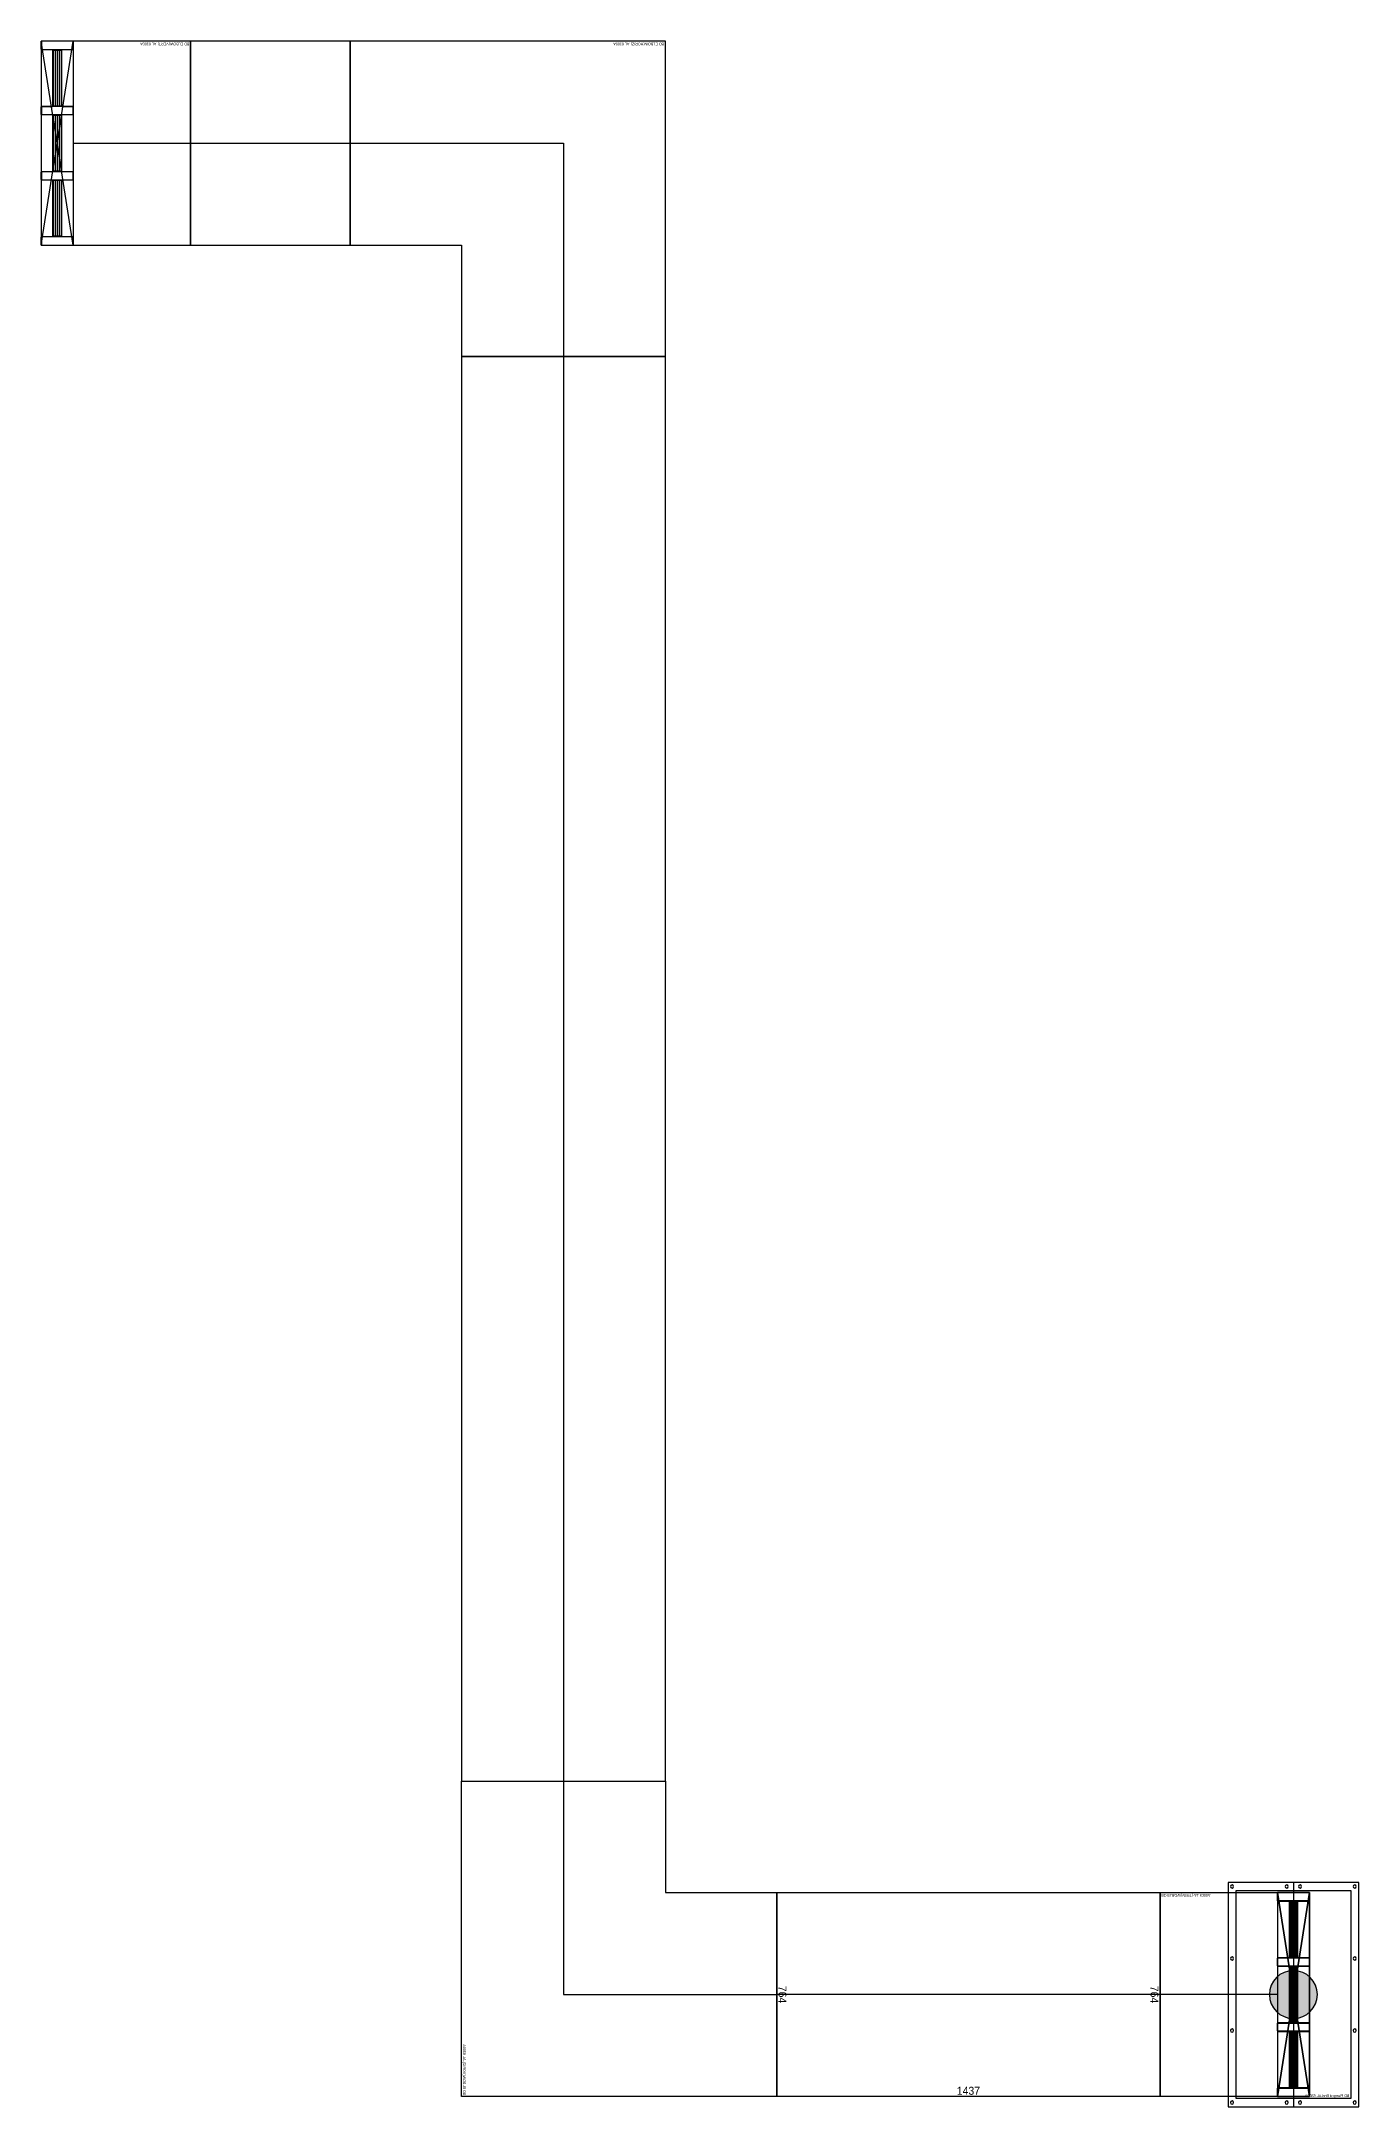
# Model space of a CAD drawing. Header units: millimetres. Extents: x 28486 to 374549, y -351975 to 868946.
# Drawn here: x 93904 to 98844, y -86157 to -78413 of the extents above; entities that cross this region are included whole.
import ezdxf
from ezdxf.enums import TextEntityAlignment as Align

# ---------------------------------------------------------------- set-up
doc = ezdxf.new("R2010")
doc.units = ezdxf.units.MM
doc.header["$LTSCALE"] = 150
doc.layers.get('Defpoints').update_dxf_attribs({"color": 150})
doc.layers.add('-----27 Bus Duct_LV_380-220V_LOAD BANK', color=7, linetype='Continuous')
doc.layers.add('-----99 Cable Schedule', color=2, linetype='Continuous')
doc.styles.add('ELEC', font='')
doc.styles.get("Standard").update_dxf_attribs({"font": ''})
doc.styles.get('ELEC').set_extended_font_data('Dotum')
doc.styles.get('Standard').set_extended_font_data('Dotum')
doc.dimstyles.new('전기통신참고용-치수', dxfattribs={"dimscale": 15, "dimtxt": 2, "dimasz": 0, "dimexe": 0, "dimexo": 0, "dimgap": 0.4, "dimtad": 4, "dimdec": 0, "dimzin": 0, "dimdsep": 46, "dimtxsty": 'Standard', "dimblk": 'NONE', "dimcen": 0, "dimse1": 1, "dimse2": 1, "dimsd1": 1, "dimsd2": 1, "dimclrd": 8, "dimclre": 8, "dimclrt": 8, "dimadec": 0, "dimazin": 0, "dimtfac": 1, "dimtdec": 0, "dimtix": 1, "dimtmove": 2, "dimatfit": 0, "dimldrblk": 'NONE', "dimfxl": 2, "dimtolj": 1, "dimtzin": 0, "dimarcsym": 0})

# ---------------------------------------------------------------- blocks, each defined once
blk = doc.blocks.new('*U7')
at = {"color": 1}
for p, q in [((340, 382), (220, -382)), ((220, 382), (340, -382))]:
    blk.add_line(p, q, dxfattribs=at)
at = {"color": 0}
blk.add_lwpolyline([(-220, -382), (220, -382), (220, 382), (-220, 382)], close=True, dxfattribs=at)
blk.add_lwpolyline([(220, -382), (340, -382), (340, 382), (220, 382)], dxfattribs=at)
at = {"color": 1}
for points in [[(220, 136, -0.4142136), (222, 138), (262.8, 138, 0.4142136), (263.8, 139), (263.8, 349, 0.4142136), (262.8, 350), (222, 350, -0.4142136), (220, 352), (220, 382, -0.4142136), (221, 381), (221, 352, 0.4142136), (222, 351), (338, 351, 0.4142136), (339, 352), (339, 381, -0.4142136), (340, 382), (340, 352, -0.4142136), (338, 350), (297.2, 350, 0.4142136), (296.2, 349), (296.2, 139, 0.4142136), (297.2, 138), (338, 138, -0.4142136), (340, 136), (340, 124, -0.4142136), (339, 125), (339, 136, 0.4142136), (338, 137), (222, 137, 0.4142136), (221, 136), (221, 125, -0.4142136), (220, 124), (220, 124), (220, 124), (220, 124)], [(264.8, 139), (264.8, 349, -0.4142136), (265.8, 350), (294.2, 350, -0.4142136), (295.2, 349), (295.2, 139, -0.4142136), (294.2, 138), (265.8, 138, -0.4142136)], [(265.8, 140), (265.8, 348, -0.4142136), (266.8, 349), (271.15, 349, -0.4142136), (272.15, 348), (272.15, 140, -0.4142136), (271.15, 139), (266.8, 139, -0.4142136)], [(273.15, 140), (273.15, 348, -0.4142136), (274.15, 349), (278.5, 349, -0.4142136), (279.5, 348), (279.5, 140, -0.4142136), (278.5, 139), (274.15, 139, -0.4142136)], [(280.5, 140), (280.5, 348, -0.4142136), (281.5, 349), (285.85, 349, -0.4142136), (286.85, 348), (286.85, 140, -0.4142136), (285.85, 139), (281.5, 139, -0.4142136)], [(287.85, 140), (287.85, 348, -0.4142136), (288.85, 349), (293.2, 349, -0.4142136), (294.2, 348), (294.2, 140, -0.4142136), (293.2, 139), (288.85, 139, -0.4142136)], [(220, -108, -0.4142136), (222, -106), (262.8, -106, 0.4142136), (263.8, -105), (263.8, 105, 0.4142136), (262.8, 106), (222, 106, -0.4142136), (220, 108), (220, 122, -0.4142136), (221, 121), (221, 108, 0.4142136), (222, 107), (338, 107, 0.4142136), (339, 108), (339, 121, -0.4142136), (340, 122), (340, 108, -0.4142136), (338, 106), (297.2, 106, 0.4142136), (296.2, 105), (296.2, -105, 0.4142136), (297.2, -106), (338, -106, -0.4142136), (340, -108), (340, -121, -0.4142136), (339, -120), (339, -108, 0.4142136), (338, -107), (222, -107, 0.4142136), (221, -108), (221, -120, -0.4142136), (220, -121), (220, -121), (220, -121), (220, -121)], [(264.8, -105), (264.8, 105, -0.4142136), (265.8, 106), (294.2, 106, -0.4142136), (295.2, 105), (295.2, -105, -0.4142136), (294.2, -106), (265.8, -106, -0.4142136)], [(265.8, -104), (265.8, 104, -0.4142136), (266.8, 105), (271.15, 105, -0.4142136), (272.15, 104), (272.15, -104, -0.4142136), (271.15, -105), (266.8, -105, -0.4142136)], [(273.15, -104), (273.15, 104, -0.4142136), (274.15, 105), (278.5, 105, -0.4142136), (279.5, 104), (279.5, -104, -0.4142136), (278.5, -105), (274.15, -105, -0.4142136)], [(280.5, -104), (280.5, 104, -0.4142136), (281.5, 105), (285.85, 105, -0.4142136), (286.85, 104), (286.85, -104, -0.4142136), (285.85, -105), (281.5, -105, -0.4142136)], [(287.85, -104), (287.85, 104, -0.4142136), (288.85, 105), (293.2, 105, -0.4142136), (294.2, 104), (294.2, -104, -0.4142136), (293.2, -105), (288.85, -105, -0.4142136)], [(220, -352, -0.4142136), (222, -350), (262.8, -350, 0.4142136), (263.8, -349), (263.8, -139, 0.4142136), (262.8, -138), (222, -138, -0.4142136), (220, -136), (220, -123, -0.4142136), (221, -124), (221, -136, 0.4142136), (222, -137), (338, -137, 0.4142136), (339, -136), (339, -124, -0.4142136), (340, -123), (340, -136, -0.4142136), (338, -138), (297.2, -138, 0.4142136), (296.2, -139), (296.2, -349, 0.4142136), (297.2, -350), (338, -350, -0.4142136), (340, -352), (340, -382, -0.4142136), (339, -381), (339, -352, 0.4142136), (338, -351), (222, -351, 0.4142136), (221, -352), (221, -381, -0.4142136), (220, -382), (220, -382), (220, -382), (220, -382)], [(264.8, -349), (264.8, -139, -0.4142136), (265.8, -138), (294.2, -138, -0.4142136), (295.2, -139), (295.2, -349, -0.4142136), (294.2, -350), (265.8, -350, -0.4142136)], [(265.8, -348), (265.8, -140, -0.4142136), (266.8, -139), (271.15, -139, -0.4142136), (272.15, -140), (272.15, -348, -0.4142136), (271.15, -349), (266.8, -349, -0.4142136)], [(273.15, -348), (273.15, -140, -0.4142136), (274.15, -139), (278.5, -139, -0.4142136), (279.5, -140), (279.5, -348, -0.4142136), (278.5, -349), (274.15, -349, -0.4142136)], [(280.5, -348), (280.5, -140, -0.4142136), (281.5, -139), (285.85, -139, -0.4142136), (286.85, -140), (286.85, -348, -0.4142136), (285.85, -349), (281.5, -349, -0.4142136)], [(287.85, -348), (287.85, -140, -0.4142136), (288.85, -139), (293.2, -139, -0.4142136), (294.2, -140), (294.2, -348, -0.4142136), (293.2, -349), (288.85, -349, -0.4142136)]]:
    blk.add_lwpolyline(points, format="xyb", close=True, dxfattribs=at)
blk.add_lwpolyline([(220, 0), (-220, 0)], dxfattribs=at)
at = {"color": 0, "style": 'ELEC'}
blk.add_text('BD ELBOW(VERT)-AL 6300A', height=10, dxfattribs=at).set_placement((-215, -372), align=Align.MIDDLE_LEFT)
blk = doc.blocks.new('*U5')
at = {"color": 0}
blk.add_line((0, 420.5), (0, -420.5), dxfattribs=at)
at = {"color": 1}
for p, q in [((60, 382), (-60, -382)), ((-60, 382), (60, -382))]:
    blk.add_line(p, q, dxfattribs=at)
at = {"color": 0}
for points in [[(245, -420.5), (-245, -420.5), (-245, 420.5), (245, 420.5)], [(-215, -389.5), (215, -389.5), (215, 389.5), (-215, 389.5)]]:
    blk.add_lwpolyline(points, close=True, dxfattribs=at)
at = {"color": 1}
blk.add_lwpolyline([(60, -382), (-60, -382), (-60, 382), (60, 382)], close=True, dxfattribs=at)
for points in [[(-60, 136, -0.4142136), (-58, 138), (-17.2, 138, 0.4142136), (-16.2, 139), (-16.2, 349, 0.4142136), (-17.2, 350), (-58, 350, -0.4142136), (-60, 352), (-60, 382, -0.4142136), (-59, 381), (-59, 352, 0.4142136), (-58, 351), (58, 351, 0.4142136), (59, 352), (59, 381, -0.4142136), (60, 382), (60, 352, -0.4142136), (58, 350), (17.2, 350, 0.4142136), (16.2, 349), (16.2, 139, 0.4142136), (17.2, 138), (58, 138, -0.4142136), (60, 136), (60, 124, -0.4142136), (59, 125), (59, 136, 0.4142136), (58, 137), (-58, 137, 0.4142136), (-59, 136), (-59, 125, -0.4142136), (-60, 124), (-60, 124), (-60, 124), (-60, 124)], [(-15.2, 139), (-15.2, 349, -0.4142136), (-14.2, 350), (14.2, 350, -0.4142136), (15.2, 349), (15.2, 139, -0.4142136), (14.2, 138), (-14.2, 138, -0.4142136)], [(-14.2, 140), (-14.2, 348, -0.4142136), (-13.2, 349), (-8.85, 349, -0.4142136), (-7.85, 348), (-7.85, 140, -0.4142136), (-8.85, 139), (-13.2, 139, -0.4142136)], [(-6.85, 140), (-6.85, 348, -0.4142136), (-5.85, 349), (-1.5, 349, -0.4142136), (-0.5, 348), (-0.5, 140, -0.4142136), (-1.5, 139), (-5.85, 139, -0.4142136)], [(0.5, 140), (0.5, 348, -0.4142136), (1.5, 349), (5.85, 349, -0.4142136), (6.85, 348), (6.85, 140, -0.4142136), (5.85, 139), (1.5, 139, -0.4142136)], [(7.85, 140), (7.85, 348, -0.4142136), (8.85, 349), (13.2, 349, -0.4142136), (14.2, 348), (14.2, 140, -0.4142136), (13.2, 139), (8.85, 139, -0.4142136)], [(-60, -108, -0.4142136), (-58, -106), (-17.2, -106, 0.4142136), (-16.2, -105), (-16.2, 105, 0.4142136), (-17.2, 106), (-58, 106, -0.4142136), (-60, 108), (-60, 122, -0.4142136), (-59, 121), (-59, 108, 0.4142136), (-58, 107), (58, 107, 0.4142136), (59, 108), (59, 121, -0.4142136), (60, 122), (60, 108, -0.4142136), (58, 106), (17.2, 106, 0.4142136), (16.2, 105), (16.2, -105, 0.4142136), (17.2, -106), (58, -106, -0.4142136), (60, -108), (60, -121, -0.4142136), (59, -120), (59, -108, 0.4142136), (58, -107), (-58, -107, 0.4142136), (-59, -108), (-59, -120, -0.4142136), (-60, -121), (-60, -121), (-60, -121), (-60, -121)], [(-15.2, -105), (-15.2, 105, -0.4142136), (-14.2, 106), (14.2, 106, -0.4142136), (15.2, 105), (15.2, -105, -0.4142136), (14.2, -106), (-14.2, -106, -0.4142136)], [(-14.2, -104), (-14.2, 104, -0.4142136), (-13.2, 105), (-8.85, 105, -0.4142136), (-7.85, 104), (-7.85, -104, -0.4142136), (-8.85, -105), (-13.2, -105, -0.4142136)], [(-6.85, -104), (-6.85, 104, -0.4142136), (-5.85, 105), (-1.5, 105, -0.4142136), (-0.5, 104), (-0.5, -104, -0.4142136), (-1.5, -105), (-5.85, -105, -0.4142136)], [(0.5, -104), (0.5, 104, -0.4142136), (1.5, 105), (5.85, 105, -0.4142136), (6.85, 104), (6.85, -104, -0.4142136), (5.85, -105), (1.5, -105, -0.4142136)], [(7.85, -104), (7.85, 104, -0.4142136), (8.85, 105), (13.2, 105, -0.4142136), (14.2, 104), (14.2, -104, -0.4142136), (13.2, -105), (8.85, -105, -0.4142136)], [(-60, -352, -0.4142136), (-58, -350), (-17.2, -350, 0.4142136), (-16.2, -349), (-16.2, -139, 0.4142136), (-17.2, -138), (-58, -138, -0.4142136), (-60, -136), (-60, -123, -0.4142136), (-59, -124), (-59, -136, 0.4142136), (-58, -137), (58, -137, 0.4142136), (59, -136), (59, -124, -0.4142136), (60, -123), (60, -136, -0.4142136), (58, -138), (17.2, -138, 0.4142136), (16.2, -139), (16.2, -349, 0.4142136), (17.2, -350), (58, -350, -0.4142136), (60, -352), (60, -382, -0.4142136), (59, -381), (59, -352, 0.4142136), (58, -351), (-58, -351, 0.4142136), (-59, -352), (-59, -381, -0.4142136), (-60, -382), (-60, -382), (-60, -382), (-60, -382)], [(-15.2, -349), (-15.2, -139, -0.4142136), (-14.2, -138), (14.2, -138, -0.4142136), (15.2, -139), (15.2, -349, -0.4142136), (14.2, -350), (-14.2, -350, -0.4142136)], [(-14.2, -348), (-14.2, -140, -0.4142136), (-13.2, -139), (-8.85, -139, -0.4142136), (-7.85, -140), (-7.85, -348, -0.4142136), (-8.85, -349), (-13.2, -349, -0.4142136)], [(-6.85, -348), (-6.85, -140, -0.4142136), (-5.85, -139), (-1.5, -139, -0.4142136), (-0.5, -140), (-0.5, -348, -0.4142136), (-1.5, -349), (-5.85, -349, -0.4142136)], [(0.5, -348), (0.5, -140, -0.4142136), (1.5, -139), (5.85, -139, -0.4142136), (6.85, -140), (6.85, -348, -0.4142136), (5.85, -349), (1.5, -349, -0.4142136)], [(7.85, -348), (7.85, -140, -0.4142136), (8.85, -139), (13.2, -139, -0.4142136), (14.2, -140), (14.2, -348, -0.4142136), (13.2, -349), (8.85, -349, -0.4142136)]]:
    blk.add_lwpolyline(points, format="xyb", close=True, dxfattribs=at)
at = {"color": 0}
for centre in [(-230, 405), (-25, 405), (25, 405), (230, 405), (-230, 135), (230, 135), (-230, -135), (230, -135), (-230, -405), (-25, -405), (25, -405), (230, -405)]:
    blk.add_circle(centre, 6, dxfattribs=at)
at = {"color": 0, "style": 'ELEC'}
blk.add_text('BD Flanged End-AL 6300A', height=10, dxfattribs=at).set_placement((-210, -379.5), align=Align.MIDDLE_LEFT)
blk = doc.blocks.new('*D2062')
at = {"layer": 'Defpoints', "color": 0, "transparency": 16777216}
for p in [(0, 12840.2), (764, 12840.2), (764, 12840.2)]:
    blk.add_point(p, dxfattribs=at)
at = {"color": 0, "transparency": 16777216, "insert": (382, 12819.2), "char_height": 30, "attachment_point": 5}
blk.add_mtext('\\A1;{\\C0;764}', dxfattribs=at)
blk = doc.blocks.new('_None')
blk = doc.blocks.new('*D2063')
at = {"layer": 'Defpoints', "color": 0, "transparency": 16777216}
for p in [(764, 12840.2), (764, 12840.2), (764, 11403.2)]:
    blk.add_point(p, dxfattribs=at)
at = {"color": 0, "transparency": 16777216, "insert": (743, 12121.7), "char_height": 30, "attachment_point": 5, "rotation": 90}
blk.add_mtext('\\A1;{\\C0;1437}', dxfattribs=at)
blk = doc.blocks.new('*D2064')
at = {"layer": 'Defpoints', "color": 0, "transparency": 16777216}
for p in [(0, 11403.2), (764, 11403.2), (764, 11403.2)]:
    blk.add_point(p, dxfattribs=at)
at = {"color": 0, "transparency": 16777216, "insert": (382, 11424.3), "char_height": 30, "attachment_point": 5}
blk.add_mtext('\\A1;{\\C0;764}', dxfattribs=at)
blk = doc.blocks.new('*U15')
at = {"color": 0}
blk.add_lwpolyline([(-382, -382), (800, -382), (800, 382), (382, 382), (382, 800), (-382, 800)], close=True, dxfattribs=at)
at = {"color": 1}
blk.add_lwpolyline([(800, 0), (0, 0), (0, 800)], dxfattribs=at)
at = {"color": 0, "style": 'ELEC'}
blk.add_text('BD ELBOW(HORIZ)-AL 6300A', height=10, dxfattribs=at).set_placement((-377, -372), align=Align.MIDDLE_LEFT)
blk = doc.blocks.new('A$C9a0ab699')
h = blk.add_hatch(color=0)
edge = h.paths.add_edge_path()
edge.add_arc((0, 0), 64, 720, 1080, ccw=False)
at = {"color": 0}
blk.add_circle((0, 0), 64, dxfattribs=at)
blk = doc.blocks.new('*D2152')
at = {"layer": 'Defpoints', "color": 0, "transparency": 16777216}
for p in [(0, 14626), (764, 14626), (764, 14626)]:
    blk.add_point(p, dxfattribs=at)
at = {"color": 0, "transparency": 16777216, "insert": (382, 14605), "char_height": 30, "attachment_point": 5}
blk.add_mtext('\\A1;{\\C0;764}', dxfattribs=at)
blk = doc.blocks.new('*D2153')
at = {"layer": 'Defpoints', "color": 0, "transparency": 16777216}
for p in [(764, 14626), (764, 14626), (764, 14027.9)]:
    blk.add_point(p, dxfattribs=at)
at = {"color": 0, "transparency": 16777216, "insert": (743, 14327), "char_height": 30, "attachment_point": 5, "rotation": 90}
blk.add_mtext('\\A1;{\\C0;598}', dxfattribs=at)
blk = doc.blocks.new('*D2154')
at = {"layer": 'Defpoints', "color": 0, "transparency": 16777216}
for p in [(0, 14027.9), (764, 14027.9), (764, 14027.9)]:
    blk.add_point(p, dxfattribs=at)
at = {"color": 0, "transparency": 16777216, "insert": (382, 14048.9), "char_height": 30, "attachment_point": 5}
blk.add_mtext('\\A1;{\\C0;764}', dxfattribs=at)
blk = doc.blocks.new('*D2066')
at = {"layer": 'Defpoints', "color": 0, "transparency": 16777216}
for p in [(0, 14436), (764, 14436), (764, 14436)]:
    blk.add_point(p, dxfattribs=at)
at = {"color": 0, "transparency": 16777216, "insert": (382, 14415), "char_height": 30, "attachment_point": 5}
blk.add_mtext('\\A1;{\\C0;764}', dxfattribs=at)
blk = doc.blocks.new('*D2067')
at = {"layer": 'Defpoints', "color": 0, "transparency": 16777216}
for p in [(764, 14436), (764, 14436), (764, 9094.6)]:
    blk.add_point(p, dxfattribs=at)
at = {"color": 0, "transparency": 16777216, "insert": (743, 11765.3), "char_height": 30, "attachment_point": 5, "rotation": 90}
blk.add_mtext('\\A1;{\\C0;5341}', dxfattribs=at)
blk = doc.blocks.new('*D2068')
at = {"layer": 'Defpoints', "color": 0, "transparency": 16777216}
for p in [(0, 9094.6), (764, 9094.6), (764, 9094.6)]:
    blk.add_point(p, dxfattribs=at)
at = {"color": 0, "transparency": 16777216, "insert": (382, 9115.6), "char_height": 30, "attachment_point": 5}
blk.add_mtext('\\A1;{\\C0;764}', dxfattribs=at)
blk = doc.blocks.new('*U2061')
at = {"color": 1}
blk.add_line((382, 12840.2), (382, 11403.2), dxfattribs=at)
at = {"color": 0}
blk.add_lwpolyline([(764, 11403.2), (0, 11403.2), (0, 12840.2), (764, 12840.2)], close=True, dxfattribs=at)
for base, p1, p2, override, picture, middle in [((764, 12840.2), (0, 12840.2), (764, 12840.2), {"dimtxsty": 'Standard', "dimclrd": 0, "dimclre": 0, "dimclrt": 0}, '*D2062', (382, 12819.2)), ((764, 11403.2), (0, 11403.2), (764, 11403.2), {"dimtad": 1, "dimtxsty": 'Standard', "dimclrd": 0, "dimclre": 0, "dimclrt": 0}, '*D2064', (382, 11424.3))]:
    dim = blk.add_linear_dim(base=base, p1=p1, p2=p2, text='{\\C0;<>}', dimstyle='전기통신참고용-치수', override=override, dxfattribs=at)
    dim.commit()
    dim.dimension.update_dxf_attribs({"geometry": picture, "text_midpoint": middle})
dim = blk.add_linear_dim(base=(764, 12840.2), p1=(764, 11403.2), p2=(764, 12840.2), angle=90, text='{\\C0;<>}', dimstyle='전기통신참고용-치수', override={"dimtad": 1, "dimtxsty": 'Standard', "dimclrd": 0, "dimclre": 0, "dimclrt": 0}, dxfattribs=at)
dim.commit()
dim.dimension.update_dxf_attribs({"geometry": '*D2063', "text_midpoint": (743, 12121.7)})
blk = doc.blocks.new('*U2151')
at = {"color": 1}
blk.add_line((382, 14626), (382, 14027.9), dxfattribs=at)
at = {"color": 0}
blk.add_lwpolyline([(764, 14027.9), (0, 14027.9), (0, 14626), (764, 14626)], close=True, dxfattribs=at)
for base, p1, p2, override, picture, middle in [((764, 14626), (0, 14626), (764, 14626), {"dimtxsty": 'Standard', "dimclrd": 0, "dimclre": 0, "dimclrt": 0}, '*D2152', (382, 14605)), ((764, 14027.9), (0, 14027.9), (764, 14027.9), {"dimtad": 1, "dimtxsty": 'Standard', "dimclrd": 0, "dimclre": 0, "dimclrt": 0}, '*D2154', (382, 14048.9))]:
    dim = blk.add_linear_dim(base=base, p1=p1, p2=p2, text='{\\C0;<>}', dimstyle='전기통신참고용-치수', override=override, dxfattribs=at)
    dim.commit()
    dim.dimension.update_dxf_attribs({"geometry": picture, "text_midpoint": middle})
dim = blk.add_linear_dim(base=(764, 14626), p1=(764, 14027.9), p2=(764, 14626), angle=90, text='{\\C0;<>}', dimstyle='전기통신참고용-치수', override={"dimtad": 1, "dimtxsty": 'Standard', "dimclrd": 0, "dimclre": 0, "dimclrt": 0}, dxfattribs=at)
dim.commit()
dim.dimension.update_dxf_attribs({"geometry": '*D2153', "text_midpoint": (743, 14327)})
blk = doc.blocks.new('*U2065')
at = {"color": 1}
blk.add_line((382, 14436), (382, 9094.6), dxfattribs=at)
at = {"color": 0}
blk.add_lwpolyline([(764, 9094.6), (0, 9094.6), (0, 14436), (764, 14436)], close=True, dxfattribs=at)
for base, p1, p2, override, picture, middle in [((764, 14436), (0, 14436), (764, 14436), {"dimtxsty": 'Standard', "dimclrd": 0, "dimclre": 0, "dimclrt": 0}, '*D2066', (382, 14415)), ((764, 9094.6), (0, 9094.6), (764, 9094.6), {"dimtad": 1, "dimtxsty": 'Standard', "dimclrd": 0, "dimclre": 0, "dimclrt": 0}, '*D2068', (382, 9115.6))]:
    dim = blk.add_linear_dim(base=base, p1=p1, p2=p2, text='{\\C0;<>}', dimstyle='전기통신참고용-치수', override=override, dxfattribs=at)
    dim.commit()
    dim.dimension.update_dxf_attribs({"geometry": picture, "text_midpoint": middle})
dim = blk.add_linear_dim(base=(764, 14436), p1=(764, 9094.6), p2=(764, 14436), angle=90, text='{\\C0;<>}', dimstyle='전기통신참고용-치수', override={"dimtad": 1, "dimtxsty": 'Standard', "dimclrd": 0, "dimclre": 0, "dimclrt": 0}, dxfattribs=at)
dim.commit()
dim.dimension.update_dxf_attribs({"geometry": '*D2067', "text_midpoint": (743, 11765.3)})

msp = doc.modelspace()

# ---------------------------------------------------------------- block references
at = {"layer": '-----27 Bus Duct_LV_380-220V_LOAD BANK'}
for name, p, rotation in [('*U7', (94243.6, -78795), 180), ('*U15', (95861.7, -78795, 0), 180), ('*U2061', (85258.5, -85354.4, 0), 269.9999999999999)]:
    msp.add_blockref(name, p, dxfattribs=dict(at, rotation=rotation))
at = {"layer": '-----27 Bus Duct_LV_380-220V_LOAD BANK', "xscale": -1}
for name, p, rotation in [('*U2151', (109089.6, -78413), 90.00000000000007), ('*U15', (95861.7, -85736.4, 0), 270), ('*U7', (98318.7, -85736.4, 0), 180)]:
    msp.add_blockref(name, p, dxfattribs=dict(at, rotation=rotation))
for name, p in [('*U2065', (96243.7, -94031, 0)), ('*U5', (98598.7, -85736.4, 0))]:
    msp.add_blockref(name, p, dxfattribs=at)
at = {"layer": '-----99 Cable Schedule', "color": 1, "xscale": -1.40625, "yscale": 1.40625, "zscale": 1.40625, "rotation": 90}
msp.add_blockref('A$C9a0ab699', (98598.7, -85736.4, 0), dxfattribs=at)

doc.saveas('drawing.dxf')
